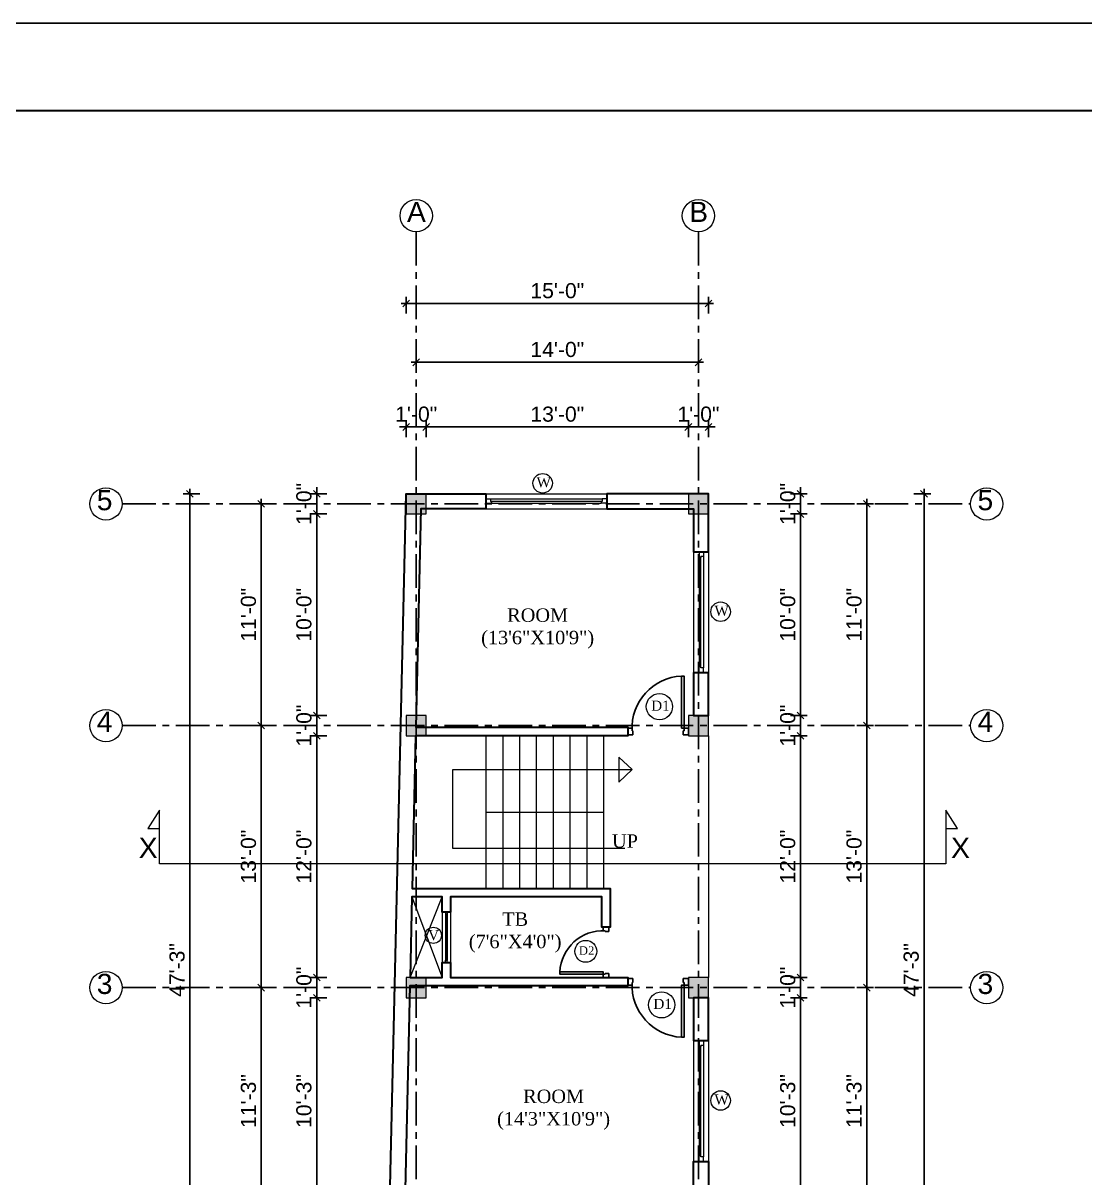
# Model space of a CAD drawing. Header units: inches. Extents: x 334224 to 340955, y 74691 to 79424.
# Drawn here: x 335032 to 335664, y 77304 to 77992 of the extents above; entities that cross this region are included whole.
import ezdxf

# ---------------------------------------------------------------- set-up
doc = ezdxf.new("R2010")
doc.units = ezdxf.units.IN
doc.header["$MEASUREMENT"] = 0
doc.linetypes.add('CENTERX2', pattern=[4, 2.5, -0.5, 0.5, -0.5])
doc.layers.get('Defpoints').update_dxf_attribs({"lineweight": 0})
for name, color, linetype in [('CENTERLINE', 252, 'CENTERX2'), ('dimension', 241, 'Continuous'), ('hatch', 45, 'Continuous'), ('SHEET B2', 7, 'Continuous'), ('text', 113, 'Continuous')]:
    doc.layers.add(name, color=color, linetype=linetype)
for name, color, linetype, lineweight in [('Column', 50, 'Continuous', 0), ('ELVTN 2', 171, 'Continuous', 20), ('hat', 8, 'Continuous', 0), ('hatch 1', 157, 'Continuous', 5), ('hatch color 2', 33, 'Continuous', 9), ('staircase', 244, 'Continuous', 18), ('Wall', 20, 'Continuous', 35)]:
    doc.layers.add(name, color=color, linetype=linetype, lineweight=lineweight)
doc.styles.get("Standard").update_dxf_attribs({"font": 'arial.ttf', "height": 9})
doc.dimstyles.new('NKs1-8', dxfattribs={"dimtxt": 6, "dimasz": 4, "dimexe": 4, "dimexo": 3, "dimgap": 3, "dimtad": 1, "dimdec": 0, "dimzin": 3, "dimlunit": 4, "dimtxsty": 'Standard', "dimblk": 'OBLIQUE', "dimcen": 0, "dimdle": 3, "dimclrd": 256, "dimclre": 256, "dimclrt": 256, "dimadec": 0, "dimazin": 0, "dimtfac": 1, "dimtdec": 0, "dimtix": 1, "dimtmove": 2, "dimatfit": 2, "dimfxl": 0, "dimlwd": -1, "dimlwe": -1, "dimarcsym": 0})

# ---------------------------------------------------------------- blocks, each defined once
blk = doc.blocks.new('1')
at = {"layer": 'hatch'}
h = blk.add_hatch(color=256, dxfattribs=at)
h.dxf.hatch_style = 1
h.paths.add_polyline_path([(333006.5, 59980), (332994.5, 59980), (332994.5, 59968), (333006.5, 59968)])
at = {"layer": 'Column'}
blk.add_lwpolyline([(332994.5, 59968), (333006.5, 59968), (333006.5, 59980), (332994.5, 59980), (332994.5, 59968)], dxfattribs=at)
blk = doc.blocks.new('D3RE')
at = {"color": 1}
for p, q in [((6.5, 36), (2.5, 36)), ((6.5, 0), (2.5, 0))]:
    blk.add_line(p, q, dxfattribs=at)
at = {"color": 3}
for p, q in [((2.5, 36), (2.5, 33)), ((6.5, 36), (6.5, 33.5)), ((5, 33), (2.5, 33)), ((5, 33.5), (5, 33)), ((6.5, 33.5), (5, 33.5)), ((5, 3), (2.5, 3)), ((2.5, 0), (2.5, 3)), ((5, 2.5), (5, 3)), ((6.5, 2.5), (5, 2.5)), ((6.5, 0), (6.5, 2.5))]:
    blk.add_line(p, q, dxfattribs=at)
blk.add_lwpolyline([(6.5, 2.5), (37.5, 2.5), (37.5, 4), (6.5, 4)], close=True, dxfattribs=at)
blk.add_arc((6.5, 2.5), 31.04, 2.77022, 92.77022, dxfattribs=at)
blk = doc.blocks.new('JJ')
at = {"color": 1}
for p, q in [((241019.97, 67521.37), (241021.25, 67521.37)), ((241019.97, 67485.37), (241021.25, 67485.37))]:
    blk.add_line(p, q, dxfattribs=at)
at = {"color": 3}
for p, q in [((241019.97, 67521.37), (241019.97, 67519.65)), ((241019.97, 67519.65), (241019.97, 67487.08)), ((241020.4, 67519.65), (241019.97, 67519.65)), ((241020.4, 67486.8), (241020.4, 67519.94)), ((241020.4, 67519.94), (241020.4, 67519.65)), ((241021.25, 67519.94), (241020.4, 67519.94)), ((241021.25, 67521.37), (241021.25, 67519.94)), ((241021.25, 67519.94), (241021.25, 67486.8)), ((241020.4, 67487.08), (241019.97, 67487.08)), ((241019.97, 67485.37), (241019.97, 67487.08)), ((241020.4, 67486.8), (241020.4, 67487.08)), ((241021.25, 67486.8), (241020.4, 67486.8)), ((241021.25, 67485.37), (241021.25, 67486.8))]:
    blk.add_line(p, q, dxfattribs=at)
blk = doc.blocks.new('_OBLIQUE')
at = {"color": 0, "linetype": 'ByBlock'}
blk.add_line((-0.5, -0.5), (0.5, 0.5), dxfattribs=at)
blk = doc.blocks.new('*D46')
at = {"layer": 'Defpoints', "color": 0, "transparency": 16777216}
for p in [(332693.06, 61197.32), (332758.28, 61197.32), (332758.28, 61074.32)]:
    blk.add_point(p, dxfattribs=at)
at = {"layer": 'dimension', "transparency": 16777216}
for p, q in [((332699.06, 61197.32), (332689.06, 61197.32)), ((332693.06, 61071.32), (332693.06, 61200.32)), ((332699.06, 61074.32), (332689.06, 61074.32))]:
    blk.add_line(p, q, dxfattribs=at)
at = {"layer": 'dimension', "transparency": 16777216, "xscale": 4, "yscale": 4, "zscale": 4}
for p, rotation in [((332693.06, 61197.32), 90), ((332693.06, 61074.32), 270)]:
    blk.add_blockref('_OBLIQUE', p, dxfattribs=dict(at, rotation=rotation))
at = {"layer": 'dimension', "transparency": 16777216, "insert": (332685.46, 61135.82), "char_height": 9, "attachment_point": 5, "rotation": 90}
blk.add_mtext('10\'-3"', dxfattribs=at)
blk = doc.blocks.new('*D47')
at = {"layer": 'Defpoints', "color": 0, "transparency": 16777216}
for p in [(332693.06, 61209.32), (332746.28, 61209.32), (332758.28, 61197.32)]:
    blk.add_point(p, dxfattribs=at)
at = {"layer": 'dimension', "transparency": 16777216}
for p, q in [((332693.06, 61209.32), (332693.06, 61213.32)), ((332699.06, 61209.32), (332689.06, 61209.32)), ((332693.06, 61197.32), (332693.06, 61209.32)), ((332699.06, 61197.32), (332689.06, 61197.32)), ((332693.06, 61197.32), (332693.06, 61193.32))]:
    blk.add_line(p, q, dxfattribs=at)
at = {"layer": 'dimension', "transparency": 16777216, "xscale": 4, "yscale": 4, "zscale": 4}
for p, rotation in [((332693.06, 61209.32), 270), ((332693.06, 61197.32), 90)]:
    blk.add_blockref('_OBLIQUE', p, dxfattribs=dict(at, rotation=rotation))
at = {"layer": 'dimension', "transparency": 16777216, "insert": (332685.46, 61203.32), "char_height": 9, "attachment_point": 5, "rotation": 90}
blk.add_mtext('1\'-0"', dxfattribs=at)
blk = doc.blocks.new('*D48')
at = {"layer": 'Defpoints', "color": 0, "transparency": 16777216}
for p in [(332693.06, 61353.32), (332758.28, 61353.32), (332746.28, 61209.32)]:
    blk.add_point(p, dxfattribs=at)
at = {"layer": 'dimension', "transparency": 16777216}
for p, q in [((332693.06, 61206.32), (332693.06, 61356.32)), ((332699.06, 61353.32), (332689.06, 61353.32)), ((332699.06, 61209.32), (332689.06, 61209.32))]:
    blk.add_line(p, q, dxfattribs=at)
at = {"layer": 'dimension', "transparency": 16777216, "xscale": 4, "yscale": 4, "zscale": 4}
for p, rotation in [((332693.06, 61353.32), 90), ((332693.06, 61209.32), 270)]:
    blk.add_blockref('_OBLIQUE', p, dxfattribs=dict(at, rotation=rotation))
at = {"layer": 'dimension', "transparency": 16777216, "insert": (332685.46, 61281.32), "char_height": 9, "attachment_point": 5, "rotation": 90}
blk.add_mtext('12\'-0"', dxfattribs=at)
blk = doc.blocks.new('*D49')
at = {"layer": 'Defpoints', "color": 0, "transparency": 16777216}
for p in [(332693.06, 61365.32), (332746.28, 61365.32), (332758.28, 61353.32)]:
    blk.add_point(p, dxfattribs=at)
at = {"layer": 'dimension', "transparency": 16777216}
for p, q in [((332693.06, 61365.32), (332693.06, 61369.32)), ((332699.06, 61365.32), (332689.06, 61365.32)), ((332693.06, 61353.32), (332693.06, 61365.32)), ((332699.06, 61353.32), (332689.06, 61353.32)), ((332693.06, 61353.32), (332693.06, 61349.32))]:
    blk.add_line(p, q, dxfattribs=at)
at = {"layer": 'dimension', "transparency": 16777216, "xscale": 4, "yscale": 4, "zscale": 4}
for p, rotation in [((332693.06, 61365.32), 270), ((332693.06, 61353.32), 90)]:
    blk.add_blockref('_OBLIQUE', p, dxfattribs=dict(at, rotation=rotation))
at = {"layer": 'dimension', "transparency": 16777216, "insert": (332685.46, 61359.32), "char_height": 9, "attachment_point": 5, "rotation": 90}
blk.add_mtext('1\'-0"', dxfattribs=at)
blk = doc.blocks.new('*D50')
at = {"layer": 'Defpoints', "color": 0, "transparency": 16777216}
for p in [(332693.06, 61485.32), (332758.28, 61485.32), (332746.28, 61365.32)]:
    blk.add_point(p, dxfattribs=at)
at = {"layer": 'dimension', "transparency": 16777216}
for p, q in [((332693.06, 61362.32), (332693.06, 61488.32)), ((332699.06, 61485.32), (332689.06, 61485.32)), ((332699.06, 61365.32), (332689.06, 61365.32))]:
    blk.add_line(p, q, dxfattribs=at)
at = {"layer": 'dimension', "transparency": 16777216, "xscale": 4, "yscale": 4, "zscale": 4}
for p, rotation in [((332693.06, 61485.32), 90), ((332693.06, 61365.32), 270)]:
    blk.add_blockref('_OBLIQUE', p, dxfattribs=dict(at, rotation=rotation))
at = {"layer": 'dimension', "transparency": 16777216, "insert": (332685.46, 61425.32), "char_height": 9, "attachment_point": 5, "rotation": 90}
blk.add_mtext('10\'-0"', dxfattribs=at)
blk = doc.blocks.new('*D51')
at = {"layer": 'Defpoints', "color": 0, "transparency": 16777216}
for p in [(332693.06, 61497.32), (332746.28, 61497.32), (332758.28, 61485.32)]:
    blk.add_point(p, dxfattribs=at)
at = {"layer": 'dimension', "transparency": 16777216}
for p, q in [((332693.06, 61497.32), (332693.06, 61501.32)), ((332699.06, 61497.32), (332689.06, 61497.32)), ((332693.06, 61485.32), (332693.06, 61497.32)), ((332699.06, 61485.32), (332689.06, 61485.32)), ((332693.06, 61485.32), (332693.06, 61481.32))]:
    blk.add_line(p, q, dxfattribs=at)
at = {"layer": 'dimension', "transparency": 16777216, "xscale": 4, "yscale": 4, "zscale": 4}
for p, rotation in [((332693.06, 61497.32), 270), ((332693.06, 61485.32), 90)]:
    blk.add_blockref('_OBLIQUE', p, dxfattribs=dict(at, rotation=rotation))
at = {"layer": 'dimension', "transparency": 16777216, "insert": (332685.46, 61491.32), "char_height": 9, "attachment_point": 5, "rotation": 90}
blk.add_mtext('1\'-0"', dxfattribs=at)
blk = doc.blocks.new('*D52')
at = {"layer": 'Defpoints', "color": 0, "transparency": 16777216}
for p in [(332758.28, 61491.32), (332660.06, 61359.32), (332758.28, 61359.32)]:
    blk.add_point(p, dxfattribs=at)
at = {"layer": 'dimension', "transparency": 16777216}
for p, q in [((332660.06, 61494.32), (332660.06, 61356.32)), ((332666.06, 61491.32), (332656.06, 61491.32)), ((332666.06, 61359.32), (332656.06, 61359.32))]:
    blk.add_line(p, q, dxfattribs=at)
at = {"layer": 'dimension', "transparency": 16777216, "xscale": 4, "yscale": 4, "zscale": 4}
for p, rotation in [((332660.06, 61491.32), 90), ((332660.06, 61359.32), 270)]:
    blk.add_blockref('_OBLIQUE', p, dxfattribs=dict(at, rotation=rotation))
at = {"layer": 'dimension', "transparency": 16777216, "insert": (332652.46, 61425.32), "char_height": 9, "attachment_point": 5, "rotation": 90}
blk.add_mtext('11\'-0"', dxfattribs=at)
blk = doc.blocks.new('*D53')
at = {"layer": 'Defpoints', "color": 0, "transparency": 16777216}
for p in [(332758.28, 61359.32), (332660.06, 61203.32), (332758.28, 61203.32)]:
    blk.add_point(p, dxfattribs=at)
at = {"layer": 'dimension', "transparency": 16777216}
for p, q in [((332660.06, 61362.32), (332660.06, 61200.32)), ((332666.06, 61359.32), (332656.06, 61359.32)), ((332666.06, 61203.32), (332656.06, 61203.32))]:
    blk.add_line(p, q, dxfattribs=at)
at = {"layer": 'dimension', "transparency": 16777216, "xscale": 4, "yscale": 4, "zscale": 4}
for p, rotation in [((332660.06, 61359.32), 90), ((332660.06, 61203.32), 270)]:
    blk.add_blockref('_OBLIQUE', p, dxfattribs=dict(at, rotation=rotation))
at = {"layer": 'dimension', "transparency": 16777216, "insert": (332652.46, 61281.32), "char_height": 9, "attachment_point": 5, "rotation": 90}
blk.add_mtext('13\'-0"', dxfattribs=at)
blk = doc.blocks.new('*D54')
at = {"layer": 'Defpoints', "color": 0, "transparency": 16777216}
for p in [(332758.28, 61203.32), (332660.06, 61068.32), (332758.28, 61068.32)]:
    blk.add_point(p, dxfattribs=at)
at = {"layer": 'dimension', "transparency": 16777216}
for p, q in [((332660.06, 61206.32), (332660.06, 61065.32)), ((332666.06, 61203.32), (332656.06, 61203.32)), ((332666.06, 61068.32), (332656.06, 61068.32))]:
    blk.add_line(p, q, dxfattribs=at)
at = {"layer": 'dimension', "transparency": 16777216, "xscale": 4, "yscale": 4, "zscale": 4}
for p, rotation in [((332660.06, 61203.32), 90), ((332660.06, 61068.32), 270)]:
    blk.add_blockref('_OBLIQUE', p, dxfattribs=dict(at, rotation=rotation))
at = {"layer": 'dimension', "transparency": 16777216, "insert": (332652.46, 61135.82), "char_height": 9, "attachment_point": 5, "rotation": 90}
blk.add_mtext('11\'-3"', dxfattribs=at)
blk = doc.blocks.new('*D56')
at = {"layer": 'Defpoints', "color": 0, "transparency": 16777216}
for p in [(332617.56, 61497.32), (332746.28, 61497.32), (332733.22, 60930.32)]:
    blk.add_point(p, dxfattribs=at)
at = {"layer": 'dimension', "transparency": 16777216}
for p, q in [((332617.56, 60927.32), (332617.56, 61500.32)), ((332623.56, 61497.32), (332613.56, 61497.32)), ((332623.56, 60930.32), (332613.56, 60930.32))]:
    blk.add_line(p, q, dxfattribs=at)
at = {"layer": 'dimension', "transparency": 16777216, "xscale": 4, "yscale": 4, "zscale": 4}
for p, rotation in [((332617.56, 61497.32), 90), ((332617.56, 60930.32), 270)]:
    blk.add_blockref('_OBLIQUE', p, dxfattribs=dict(at, rotation=rotation))
at = {"layer": 'dimension', "transparency": 16777216, "insert": (332609.96, 61213.82), "char_height": 9, "attachment_point": 5, "rotation": 90}
blk.add_mtext('47\'-3"', dxfattribs=at)
blk = doc.blocks.new('*D57')
at = {"layer": 'Defpoints', "color": 0, "transparency": 16777216}
for p in [(332758.28, 61537.12), (332746.28, 61497.32), (332758.28, 61497.32)]:
    blk.add_point(p, dxfattribs=at)
at = {"layer": 'dimension', "transparency": 16777216}
for p, q in [((332746.28, 61531.12), (332746.28, 61541.12)), ((332758.28, 61531.12), (332758.28, 61541.12)), ((332746.28, 61537.12), (332742.28, 61537.12)), ((332746.28, 61537.12), (332758.28, 61537.12)), ((332758.28, 61537.12), (332762.28, 61537.12))]:
    blk.add_line(p, q, dxfattribs=at)
at = {"layer": 'dimension', "transparency": 16777216, "xscale": 4, "yscale": 4, "zscale": 4}
blk.add_blockref('_OBLIQUE', (332746.28, 61537.12), dxfattribs=at)
at = {"layer": 'dimension', "transparency": 16777216, "xscale": 4, "yscale": 4, "zscale": 4, "rotation": 180}
blk.add_blockref('_OBLIQUE', (332758.28, 61537.12), dxfattribs=at)
at = {"layer": 'dimension', "transparency": 16777216, "insert": (332752.28, 61544.72), "char_height": 9, "attachment_point": 5}
blk.add_mtext('1\'-0"', dxfattribs=at)
blk = doc.blocks.new('*D58')
at = {"layer": 'Defpoints', "color": 0, "transparency": 16777216}
for p in [(332914.28, 61537.12), (332758.28, 61497.32), (332914.28, 61485.32)]:
    blk.add_point(p, dxfattribs=at)
at = {"layer": 'dimension', "transparency": 16777216}
for p, q in [((332758.28, 61531.12), (332758.28, 61541.12)), ((332914.28, 61531.12), (332914.28, 61541.12)), ((332755.28, 61537.12), (332917.28, 61537.12))]:
    blk.add_line(p, q, dxfattribs=at)
at = {"layer": 'dimension', "transparency": 16777216, "xscale": 4, "yscale": 4, "zscale": 4, "rotation": 180}
blk.add_blockref('_OBLIQUE', (332758.28, 61537.12), dxfattribs=at)
at = {"layer": 'dimension', "transparency": 16777216, "xscale": 4, "yscale": 4, "zscale": 4}
blk.add_blockref('_OBLIQUE', (332914.28, 61537.12), dxfattribs=at)
at = {"layer": 'dimension', "transparency": 16777216, "insert": (332836.28, 61544.72), "char_height": 9, "attachment_point": 5}
blk.add_mtext('13\'-0"', dxfattribs=at)
blk = doc.blocks.new('*D59')
at = {"layer": 'Defpoints', "color": 0, "transparency": 16777216}
for p in [(332926.28, 61537.12), (332926.28, 61497.32), (332914.28, 61485.32)]:
    blk.add_point(p, dxfattribs=at)
at = {"layer": 'dimension', "transparency": 16777216}
for p, q in [((332914.28, 61531.12), (332914.28, 61541.12)), ((332926.28, 61531.12), (332926.28, 61541.12)), ((332914.28, 61537.12), (332910.28, 61537.12)), ((332914.28, 61537.12), (332926.28, 61537.12)), ((332926.28, 61537.12), (332930.28, 61537.12))]:
    blk.add_line(p, q, dxfattribs=at)
at = {"layer": 'dimension', "transparency": 16777216, "xscale": 4, "yscale": 4, "zscale": 4}
blk.add_blockref('_OBLIQUE', (332914.28, 61537.12), dxfattribs=at)
at = {"layer": 'dimension', "transparency": 16777216, "xscale": 4, "yscale": 4, "zscale": 4, "rotation": 180}
blk.add_blockref('_OBLIQUE', (332926.28, 61537.12), dxfattribs=at)
at = {"layer": 'dimension', "transparency": 16777216, "insert": (332920.28, 61544.72), "char_height": 9, "attachment_point": 5}
blk.add_mtext('1\'-0"', dxfattribs=at)
blk = doc.blocks.new('*D60')
at = {"layer": 'Defpoints', "color": 0, "transparency": 16777216}
for p in [(332752.28, 61575.62), (332752.28, 61497.32), (332920.28, 61485.32)]:
    blk.add_point(p, dxfattribs=at)
at = {"layer": 'dimension', "transparency": 16777216}
for p, q in [((332923.28, 61575.62), (332749.28, 61575.62)), ((332752.28, 61569.62), (332752.28, 61579.62)), ((332920.28, 61569.62), (332920.28, 61579.62))]:
    blk.add_line(p, q, dxfattribs=at)
at = {"layer": 'dimension', "transparency": 16777216, "xscale": 4, "yscale": 4, "zscale": 4, "rotation": 180}
blk.add_blockref('_OBLIQUE', (332752.28, 61575.62), dxfattribs=at)
at = {"layer": 'dimension', "transparency": 16777216, "xscale": 4, "yscale": 4, "zscale": 4}
blk.add_blockref('_OBLIQUE', (332920.28, 61575.62), dxfattribs=at)
at = {"layer": 'dimension', "transparency": 16777216, "insert": (332836.28, 61583.22), "char_height": 9, "attachment_point": 5}
blk.add_mtext('14\'-0"', dxfattribs=at)
blk = doc.blocks.new('*D61')
at = {"layer": 'Defpoints', "color": 0, "transparency": 16777216}
for p in [(332926.28, 61610.62), (332746.28, 61497.32), (332926.28, 61497.32)]:
    blk.add_point(p, dxfattribs=at)
at = {"layer": 'dimension', "transparency": 16777216}
for p, q in [((332743.28, 61610.62), (332929.28, 61610.62)), ((332746.28, 61604.62), (332746.28, 61614.62)), ((332926.28, 61604.62), (332926.28, 61614.62))]:
    blk.add_line(p, q, dxfattribs=at)
at = {"layer": 'dimension', "transparency": 16777216, "xscale": 4, "yscale": 4, "zscale": 4, "rotation": 180}
blk.add_blockref('_OBLIQUE', (332746.28, 61610.62), dxfattribs=at)
at = {"layer": 'dimension', "transparency": 16777216, "xscale": 4, "yscale": 4, "zscale": 4}
blk.add_blockref('_OBLIQUE', (332926.28, 61610.62), dxfattribs=at)
at = {"layer": 'dimension', "transparency": 16777216, "insert": (332836.28, 61618.22), "char_height": 9, "attachment_point": 5}
blk.add_mtext('15\'-0"', dxfattribs=at)
blk = doc.blocks.new('*D62')
at = {"layer": 'Defpoints', "color": 0, "transparency": 16777216}
for p in [(332926.28, 61497.32), (332914.28, 61485.32), (332981.06, 61485.32)]:
    blk.add_point(p, dxfattribs=at)
at = {"layer": 'dimension', "transparency": 16777216}
for p, q in [((332981.06, 61497.32), (332981.06, 61501.32)), ((332975.06, 61497.32), (332985.06, 61497.32)), ((332981.06, 61497.32), (332981.06, 61485.32)), ((332975.06, 61485.32), (332985.06, 61485.32)), ((332981.06, 61485.32), (332981.06, 61481.32))]:
    blk.add_line(p, q, dxfattribs=at)
at = {"layer": 'dimension', "transparency": 16777216, "xscale": 4, "yscale": 4, "zscale": 4}
for p, rotation in [((332981.06, 61497.32), 270), ((332981.06, 61485.32), 90)]:
    blk.add_blockref('_OBLIQUE', p, dxfattribs=dict(at, rotation=rotation))
at = {"layer": 'dimension', "transparency": 16777216, "insert": (332973.46, 61491.32), "char_height": 9, "attachment_point": 5, "rotation": 90}
blk.add_mtext('1\'-0"', dxfattribs=at)
blk = doc.blocks.new('*D63')
at = {"layer": 'Defpoints', "color": 0, "transparency": 16777216}
for p in [(332914.28, 61485.32), (332914.28, 61365.32), (332981.06, 61365.32)]:
    blk.add_point(p, dxfattribs=at)
at = {"layer": 'dimension', "transparency": 16777216}
for p, q in [((332981.06, 61488.32), (332981.06, 61362.32)), ((332975.06, 61485.32), (332985.06, 61485.32)), ((332975.06, 61365.32), (332985.06, 61365.32))]:
    blk.add_line(p, q, dxfattribs=at)
at = {"layer": 'dimension', "transparency": 16777216, "xscale": 4, "yscale": 4, "zscale": 4}
for p, rotation in [((332981.06, 61485.32), 90), ((332981.06, 61365.32), 270)]:
    blk.add_blockref('_OBLIQUE', p, dxfattribs=dict(at, rotation=rotation))
at = {"layer": 'dimension', "transparency": 16777216, "insert": (332973.46, 61425.32), "char_height": 9, "attachment_point": 5, "rotation": 90}
blk.add_mtext('10\'-0"', dxfattribs=at)
blk = doc.blocks.new('*D64')
at = {"layer": 'Defpoints', "color": 0, "transparency": 16777216}
for p in [(332914.28, 61365.32), (332926.28, 61353.32), (332981.06, 61353.32)]:
    blk.add_point(p, dxfattribs=at)
at = {"layer": 'dimension', "transparency": 16777216}
for p, q in [((332981.06, 61365.32), (332981.06, 61369.32)), ((332975.06, 61365.32), (332985.06, 61365.32)), ((332981.06, 61365.32), (332981.06, 61353.32)), ((332975.06, 61353.32), (332985.06, 61353.32)), ((332981.06, 61353.32), (332981.06, 61349.32))]:
    blk.add_line(p, q, dxfattribs=at)
at = {"layer": 'dimension', "transparency": 16777216, "xscale": 4, "yscale": 4, "zscale": 4}
for p, rotation in [((332981.06, 61365.32), 270), ((332981.06, 61353.32), 90)]:
    blk.add_blockref('_OBLIQUE', p, dxfattribs=dict(at, rotation=rotation))
at = {"layer": 'dimension', "transparency": 16777216, "insert": (332973.46, 61359.32), "char_height": 9, "attachment_point": 5, "rotation": 90}
blk.add_mtext('1\'-0"', dxfattribs=at)
blk = doc.blocks.new('*D65')
at = {"layer": 'Defpoints', "color": 0, "transparency": 16777216}
for p in [(332926.28, 61353.32), (332926.28, 61209.32), (332981.06, 61209.32)]:
    blk.add_point(p, dxfattribs=at)
at = {"layer": 'dimension', "transparency": 16777216}
for p, q in [((332981.06, 61356.32), (332981.06, 61206.32)), ((332975.06, 61353.32), (332985.06, 61353.32)), ((332975.06, 61209.32), (332985.06, 61209.32))]:
    blk.add_line(p, q, dxfattribs=at)
at = {"layer": 'dimension', "transparency": 16777216, "xscale": 4, "yscale": 4, "zscale": 4}
for p, rotation in [((332981.06, 61353.32), 90), ((332981.06, 61209.32), 270)]:
    blk.add_blockref('_OBLIQUE', p, dxfattribs=dict(at, rotation=rotation))
at = {"layer": 'dimension', "transparency": 16777216, "insert": (332973.46, 61281.32), "char_height": 9, "attachment_point": 5, "rotation": 90}
blk.add_mtext('12\'-0"', dxfattribs=at)
blk = doc.blocks.new('*D66')
at = {"layer": 'Defpoints', "color": 0, "transparency": 16777216}
for p in [(332926.28, 61209.32), (332926.28, 61197.32), (332981.06, 61197.32)]:
    blk.add_point(p, dxfattribs=at)
at = {"layer": 'dimension', "transparency": 16777216}
for p, q in [((332981.06, 61209.32), (332981.06, 61213.32)), ((332975.06, 61209.32), (332985.06, 61209.32)), ((332981.06, 61209.32), (332981.06, 61197.32)), ((332975.06, 61197.32), (332985.06, 61197.32)), ((332981.06, 61197.32), (332981.06, 61193.32))]:
    blk.add_line(p, q, dxfattribs=at)
at = {"layer": 'dimension', "transparency": 16777216, "xscale": 4, "yscale": 4, "zscale": 4}
for p, rotation in [((332981.06, 61209.32), 270), ((332981.06, 61197.32), 90)]:
    blk.add_blockref('_OBLIQUE', p, dxfattribs=dict(at, rotation=rotation))
at = {"layer": 'dimension', "transparency": 16777216, "insert": (332973.46, 61203.32), "char_height": 9, "attachment_point": 5, "rotation": 90}
blk.add_mtext('1\'-0"', dxfattribs=at)
blk = doc.blocks.new('*D67')
at = {"layer": 'Defpoints', "color": 0, "transparency": 16777216}
for p in [(332926.28, 61197.32), (332914.28, 61074.32), (332981.06, 61074.32)]:
    blk.add_point(p, dxfattribs=at)
at = {"layer": 'dimension', "transparency": 16777216}
for p, q in [((332975.06, 61197.32), (332985.06, 61197.32)), ((332981.06, 61200.32), (332981.06, 61071.32)), ((332975.06, 61074.32), (332985.06, 61074.32))]:
    blk.add_line(p, q, dxfattribs=at)
at = {"layer": 'dimension', "transparency": 16777216, "xscale": 4, "yscale": 4, "zscale": 4}
for p, rotation in [((332981.06, 61197.32), 90), ((332981.06, 61074.32), 270)]:
    blk.add_blockref('_OBLIQUE', p, dxfattribs=dict(at, rotation=rotation))
at = {"layer": 'dimension', "transparency": 16777216, "insert": (332973.46, 61135.82), "char_height": 9, "attachment_point": 5, "rotation": 90}
blk.add_mtext('10\'-3"', dxfattribs=at)
blk = doc.blocks.new('*D72')
at = {"layer": 'Defpoints', "color": 0, "transparency": 16777216}
for p in [(332926.28, 61203.32), (333020.56, 61203.32), (332914.28, 61068.32)]:
    blk.add_point(p, dxfattribs=at)
at = {"layer": 'dimension', "transparency": 16777216}
for p, q in [((333020.56, 61065.32), (333020.56, 61206.32)), ((333014.56, 61203.32), (333024.56, 61203.32)), ((333014.56, 61068.32), (333024.56, 61068.32))]:
    blk.add_line(p, q, dxfattribs=at)
at = {"layer": 'dimension', "transparency": 16777216, "xscale": 4, "yscale": 4, "zscale": 4}
for p, rotation in [((333020.56, 61203.32), 90), ((333020.56, 61068.32), 270)]:
    blk.add_blockref('_OBLIQUE', p, dxfattribs=dict(at, rotation=rotation))
at = {"layer": 'dimension', "transparency": 16777216, "insert": (333012.96, 61135.82), "char_height": 9, "attachment_point": 5, "rotation": 90}
blk.add_mtext('11\'-3"', dxfattribs=at)
blk = doc.blocks.new('*D73')
at = {"layer": 'Defpoints', "color": 0, "transparency": 16777216}
for p in [(332926.28, 61359.32), (333020.56, 61359.32), (332926.28, 61203.32)]:
    blk.add_point(p, dxfattribs=at)
at = {"layer": 'dimension', "transparency": 16777216}
for p, q in [((333020.56, 61200.32), (333020.56, 61362.32)), ((333014.56, 61359.32), (333024.56, 61359.32)), ((333014.56, 61203.32), (333024.56, 61203.32))]:
    blk.add_line(p, q, dxfattribs=at)
at = {"layer": 'dimension', "transparency": 16777216, "xscale": 4, "yscale": 4, "zscale": 4}
for p, rotation in [((333020.56, 61359.32), 90), ((333020.56, 61203.32), 270)]:
    blk.add_blockref('_OBLIQUE', p, dxfattribs=dict(at, rotation=rotation))
at = {"layer": 'dimension', "transparency": 16777216, "insert": (333012.96, 61281.32), "char_height": 9, "attachment_point": 5, "rotation": 90}
blk.add_mtext('13\'-0"', dxfattribs=at)
blk = doc.blocks.new('*D74')
at = {"layer": 'Defpoints', "color": 0, "transparency": 16777216}
for p in [(332914.28, 61491.32), (333020.56, 61491.32), (332926.28, 61359.32)]:
    blk.add_point(p, dxfattribs=at)
at = {"layer": 'dimension', "transparency": 16777216}
for p, q in [((333020.56, 61356.32), (333020.56, 61494.32)), ((333014.56, 61491.32), (333024.56, 61491.32)), ((333014.56, 61359.32), (333024.56, 61359.32))]:
    blk.add_line(p, q, dxfattribs=at)
at = {"layer": 'dimension', "transparency": 16777216, "xscale": 4, "yscale": 4, "zscale": 4}
for p, rotation in [((333020.56, 61491.32), 90), ((333020.56, 61359.32), 270)]:
    blk.add_blockref('_OBLIQUE', p, dxfattribs=dict(at, rotation=rotation))
at = {"layer": 'dimension', "transparency": 16777216, "insert": (333012.96, 61425.32), "char_height": 9, "attachment_point": 5, "rotation": 90}
blk.add_mtext('11\'-0"', dxfattribs=at)
blk = doc.blocks.new('*D75')
at = {"layer": 'Defpoints', "color": 0, "transparency": 16777216}
for p in [(332926.28, 61497.32), (332926.28, 60930.32), (333054.56, 60930.32)]:
    blk.add_point(p, dxfattribs=at)
at = {"layer": 'dimension', "transparency": 16777216}
for p, q in [((333054.56, 61500.32), (333054.56, 60927.32)), ((333048.56, 61497.32), (333058.56, 61497.32)), ((333048.56, 60930.32), (333058.56, 60930.32))]:
    blk.add_line(p, q, dxfattribs=at)
at = {"layer": 'dimension', "transparency": 16777216, "xscale": 4, "yscale": 4, "zscale": 4}
for p, rotation in [((333054.56, 61497.32), 90), ((333054.56, 60930.32), 270)]:
    blk.add_blockref('_OBLIQUE', p, dxfattribs=dict(at, rotation=rotation))
at = {"layer": 'dimension', "transparency": 16777216, "insert": (333046.96, 61213.82), "char_height": 9, "attachment_point": 5, "rotation": 90}
blk.add_mtext('47\'-3"', dxfattribs=at)
blk = doc.blocks.new('grth')
at = {"layer": 'CENTERLINE', "ltscale": 8}
for p, q in [((332752.28, 61653.32), (332752.28, 60774.32)), ((332920.28, 61653.32), (332920.28, 60774.32)), ((332577.22, 61491.32), (333082.28, 61491.32)), ((332577.22, 61359.32), (333082.28, 61359.32)), ((332577.22, 61203.32), (333082.28, 61203.32))]:
    blk.add_line(p, q, dxfattribs=at)
at = {"layer": 'ELVTN 2'}
for p, q in [((332926.28, 61353.32), (332926.28, 61209.32)), ((332748.65, 61209.32), (332767.76, 61257.32)), ((332749.75, 61257.32), (332767.76, 61209.32)), ((332767.76, 61248.32), (332767.76, 61218.32)), ((332772.76, 61248.32), (332772.76, 61218.32))]:
    blk.add_line(p, q, dxfattribs=at)
for points in [[(332793.75, 61497.32), (332865.75, 61497.32)], [(332793.75, 61488.32), (332865.75, 61488.32)], [(332917.28, 61462.82), (332917.28, 61390.82)], [(332926.28, 61462.82), (332926.28, 61390.82)], [(332917.28, 61171.82), (332917.28, 61099.82)], [(332926.28, 61171.82), (332926.28, 61099.82)]]:
    blk.add_lwpolyline(points, dxfattribs=at)
at = {"layer": 'hatch 1'}
for centre, radius in [((332827.56, 61503.62), 5.8), ((332933.48, 61427.13), 5.8), ((332897.06, 61370.62), 7.8), ((332762.49, 61234.47), 4.8), ((332853.21, 61224.93), 6.5), ((332898.38, 61193.06), 7.8), ((332933.48, 61136.13), 5.8)]:
    blk.add_circle(centre, radius, dxfattribs=at)
at = {"layer": 'hatch color 2'}
blk.add_lwpolyline([(333067.5, 61298), (333074.5, 61298), (333067.5, 61309), (333067.5, 61277), (332599.5, 61277), (332599.5, 61309), (332592.5, 61298), (332599.5, 61298)], dxfattribs=at)
for centre in [(332752.28, 61662.92), (332920.28, 61662.92), (332567.61, 61491.32), (333091.89, 61491.32), (332567.61, 61359.32), (333091.89, 61359.32), (332567.61, 61203.32), (333091.89, 61203.32)]:
    blk.add_circle(centre, 9.61, dxfattribs=at)
at = {"layer": 'staircase', "linetype": 'ByBlock'}
for p, q in [((332793.96, 61262.32), (332793.96, 61353.32)), ((332803.96, 61262.32), (332803.96, 61353.32)), ((332813.96, 61262.32), (332813.96, 61353.32)), ((332823.96, 61262.32), (332823.96, 61353.32)), ((332833.96, 61262.32), (332833.96, 61353.32)), ((332843.96, 61262.32), (332843.96, 61353.32)), ((332853.96, 61262.32), (332853.96, 61353.32)), ((332863.96, 61262.32), (332863.96, 61353.32)), ((332793.96, 61307.82), (332863.96, 61307.82))]:
    blk.add_line(p, q, dxfattribs=at)
blk.add_lwpolyline([(332876.52, 61286.12), (332774.06, 61286.12), (332774.06, 61333.26), (332880.83, 61333.26), (332872.99, 61340.64), (332872.99, 61325.71), (332880.83, 61333.26)], dxfattribs=at)
at = {"layer": 'Wall', "linetype": 'ByBlock'}
for points in [[(332772.76, 61248.32), (332767.76, 61248.32), (332767.76, 61257.32), (332749.75, 61257.32), (332748.65, 61209.32), (332767.76, 61209.32), (332767.76, 61218.32), (332772.76, 61218.32), (332772.76, 61209.32), (332878.28, 61209.32), (332878.28, 61204.32), (332748.53, 61204.32), (332745.54, 61074.32)], [(332917.28, 61074.32), (332917.28, 61099.82), (332926.28, 61099.82), (332926.28, 61069.32)], [(332733.22, 60930.32), (332746.28, 61497.32), (332793.75, 61497.32), (332793.75, 61488.32), (332755.07, 61488.32), (332752.08, 61358.32), (332878.28, 61358.32), (332878.28, 61353.32), (332751.96, 61353.32), (332749.87, 61262.32), (332867.76, 61262.32), (332867.76, 61239.32), (332862.76, 61239.32), (332862.76, 61257.32), (332772.76, 61257.32), (332772.76, 61248.32)], [(332865.75, 61488.32), (332917.28, 61488.32), (332917.28, 61462.82), (332926.28, 61462.82), (332926.28, 61497.32), (332865.75, 61497.32), (332865.75, 61488.32)]]:
    blk.add_lwpolyline(points, dxfattribs=at)
for points in [[(332926.28, 61390.82), (332917.28, 61390.82), (332917.28, 61365.32), (332926.28, 61365.32)], [(332926.28, 61171.82), (332926.28, 61197.32), (332917.28, 61197.32), (332917.28, 61171.82)]]:
    blk.add_lwpolyline(points, close=True, dxfattribs=at)
at = {"layer": 'hat', "xscale": 2.000000000000725, "yscale": 2.000000000000725, "zscale": 2.000000000000725, "rotation": 90}
blk.add_blockref('JJ', (467836.48, -420548.09), dxfattribs=at)
at = {"layer": 'hat'}
for p, xscale, yscale, zscale in [((-149119.13, -73579.92), 2.000000000000725, 2.000000000000725, 2.000000000000725), ((131919.75, 4980.51), 0.8333333333332985, 0.8333333333332985, 0.8333333333332985), ((-149119.13, -73870.92), 2.000000000000725, 2.000000000000725, 2.000000000000725)]:
    blk.add_blockref('JJ', p, dxfattribs=dict(at, xscale=xscale, yscale=yscale, zscale=zscale))
at = {"layer": 'hatch', "rotation": 90.00000000036094}
blk.add_blockref('D3RE', (332914.28, 61351.32), dxfattribs=at)
at = {"layer": 'hatch', "xscale": -0.8333333333333334, "yscale": 0.8333333333333334, "zscale": 0.8333333333333334}
blk.add_blockref('D3RE', (332869.01, 61209.32), dxfattribs=at)
at = {"layer": 'hatch', "xscale": -1, "rotation": 89.99999999963909}
blk.add_blockref('D3RE', (332914.28, 61211.32), dxfattribs=at)
at = {"layer": 'Wall', "linetype": 'ByBlock', "rotation": 90}
for p in [(392726.28, -271509.18), (392894.28, -271509.18), (392726.28, -271641.18), (392894.28, -271641.18), (392726.28, -271797.18), (392894.28, -271797.18)]:
    blk.add_blockref('1', p, dxfattribs=at)
at = {"layer": 'text'}
for s, insert, char_height, width, attachment_point in [('A', (332746.82, 61671.16), 12, 9.8989, 1), ('B', (332914.82, 61671.16), 12, 9.8989, 1), ('{\\fTimes New Roman|b0|i0|c0|p18;W}', (332828.16, 61507.22), 6, 268.4836, 2), ('5', (332562.15, 61499.56), 12, 9.8989, 1), ('5', (333086.42, 61499.56), 12, 9.8989, 1), ('{\\fTimes New Roman|b0|i0|c0|p18;ROOM\\P(13\'6"X10\'9")}', (332824.56, 61429.12), 8, 223.7364, 2), ('{\\fTimes New Roman|b0|i0|c0|p18;W}', (332934.08, 61430.73), 6, 268.4836, 2), ('{\\fTimes New Roman|b0|i0|c0|p18;D1}', (332897.66, 61374.22), 6, 268.4836, 2), ('4', (332562.15, 61367.56), 12, 9.8989, 1), ('4', (333086.42, 61367.56), 12, 9.8989, 1), ('{\\fTimes New Roman|b0|i0|c0|p18;UP}', (332876.56, 61294.62), 8, 223.7364, 2), ('X', (332587.15, 61292.56), 12, 9.8989, 1), ('X', (333070.65, 61292.56), 12, 9.8989, 1), ('{\\fTimes New Roman|b0|i0|c0|p18;TB\\P(7\'6"X4\'0")}', (332811.19, 61248.14), 8, 223.7364, 2), ('{\\fTimes New Roman|b0|i0|c0|p18;V}', (332762.59, 61237.57), 6, 268.4836, 2), ('{\\fTimes New Roman|b0|i0|c0|p18;D2}', (332853.71, 61227.93), 5, 223.7364, 2), ('3', (332562.15, 61211.56), 12, 9.8989, 1), ('3', (333086.42, 61211.56), 12, 9.8989, 1), ('{\\fTimes New Roman|b0|i0|c0|p18;D1}', (332898.98, 61196.66), 6, 268.4836, 2), ('{\\fTimes New Roman|b0|i0|c0|p18;ROOM\\P(14\'3"X10\'9")}', (332834.06, 61142.62), 8, 223.7364, 2), ('{\\fTimes New Roman|b0|i0|c0|p18;W}', (332934.08, 61139.73), 6, 268.4836, 2)]:
    blk.add_mtext(s, dxfattribs=dict(at, insert=insert, char_height=char_height, width=width, attachment_point=attachment_point))
at = {"layer": 'dimension'}
for base, p1, p2, picture, middle in [((332926.28, 61610.62), (332746.28, 61497.32), (332926.28, 61497.32), '*D61', (332836.28, 61618.22)), ((332752.28, 61575.62), (332920.28, 61485.32), (332752.28, 61497.32), '*D60', (332836.28, 61583.22)), ((332758.28, 61537.12), (332746.28, 61497.32), (332758.28, 61497.32), '*D57', (332752.28, 61544.72)), ((332914.28, 61537.12), (332758.28, 61497.32), (332914.28, 61485.32), '*D58', (332836.28, 61544.72)), ((332926.28, 61537.12), (332914.28, 61485.32), (332926.28, 61497.32), '*D59', (332920.28, 61544.72))]:
    dim = blk.add_linear_dim(base=base, p1=p1, p2=p2, dimstyle='NKs1-8', dxfattribs=at)
    dim.commit()
    dim.dimension.update_dxf_attribs({"geometry": picture, "text_midpoint": middle})
for base, p1, p2, picture, middle in [((332617.56, 61497.32), (332733.22, 60930.32), (332746.28, 61497.32), '*D56', (332609.96, 61213.82)), ((332693.06, 61497.32), (332758.28, 61485.32), (332746.28, 61497.32), '*D51', (332685.46, 61491.32)), ((332981.06, 61485.32), (332926.28, 61497.32), (332914.28, 61485.32), '*D62', (332973.46, 61491.32)), ((333054.56, 60930.32), (332926.28, 61497.32), (332926.28, 60930.32), '*D75', (333046.96, 61213.82)), ((332660.06, 61359.32), (332758.28, 61491.32), (332758.28, 61359.32), '*D52', (332652.46, 61425.32)), ((333020.56, 61491.32), (332926.28, 61359.32), (332914.28, 61491.32), '*D74', (333012.96, 61425.32)), ((332693.06, 61485.32), (332746.28, 61365.32), (332758.28, 61485.32), '*D50', (332685.46, 61425.32)), ((332981.06, 61365.32), (332914.28, 61485.32), (332914.28, 61365.32), '*D63', (332973.46, 61425.32)), ((332693.06, 61365.32), (332758.28, 61353.32), (332746.28, 61365.32), '*D49', (332685.46, 61359.32)), ((332981.06, 61353.32), (332914.28, 61365.32), (332926.28, 61353.32), '*D64', (332973.46, 61359.32)), ((332660.06, 61203.32), (332758.28, 61359.32), (332758.28, 61203.32), '*D53', (332652.46, 61281.32)), ((333020.56, 61359.32), (332926.28, 61203.32), (332926.28, 61359.32), '*D73', (333012.96, 61281.32)), ((332693.06, 61353.32), (332746.28, 61209.32), (332758.28, 61353.32), '*D48', (332685.46, 61281.32)), ((332981.06, 61209.32), (332926.28, 61353.32), (332926.28, 61209.32), '*D65', (332973.46, 61281.32)), ((332693.06, 61209.32), (332758.28, 61197.32), (332746.28, 61209.32), '*D47', (332685.46, 61203.32)), ((332981.06, 61197.32), (332926.28, 61209.32), (332926.28, 61197.32), '*D66', (332973.46, 61203.32)), ((332660.06, 61068.32), (332758.28, 61203.32), (332758.28, 61068.32), '*D54', (332652.46, 61135.82)), ((333020.56, 61203.32), (332914.28, 61068.32), (332926.28, 61203.32), '*D72', (333012.96, 61135.82)), ((332693.06, 61197.32), (332758.28, 61074.32), (332758.28, 61197.32), '*D46', (332685.46, 61135.82)), ((332981.06, 61074.32), (332926.28, 61197.32), (332914.28, 61074.32), '*D67', (332973.46, 61135.82))]:
    dim = blk.add_linear_dim(base=base, p1=p1, p2=p2, angle=90, dimstyle='NKs1-8', dxfattribs=at)
    dim.commit()
    dim.dimension.update_dxf_attribs({"geometry": picture, "text_midpoint": middle})
blk = doc.blocks.new('project')
at = {"layer": 'SHEET B2', "color": 4}
blk.add_lwpolyline([(334223.5, 75738.5), (337363.21, 75738.5), (337363.21, 77991.64), (334223.5, 77991.64)], close=True, dxfattribs=at)
at = {"layer": 'Wall', "ltscale": 0.5}
blk.add_lwpolyline([(334328.16, 75790.83), (337310.88, 75790.83), (337310.88, 77939.31), (334328.16, 77939.31), (334328.16, 75790.83)], dxfattribs=at)
at = {"layer": 'ELVTN 2', "linetype": 'ByBlock'}
blk.add_blockref('grth', (2513.22, 16214.05), dxfattribs=at)
blk = doc.blocks.new('Complete project')
at = {"layer": 'Wall', "linetype": 'ByBlock'}
blk.add_blockref('project', (0, 0), dxfattribs=at)

msp = doc.modelspace()

# ---------------------------------------------------------------- block references
at = {"layer": 'Wall', "linetype": 'ByBlock'}
msp.add_blockref('Complete project', (0, 0), dxfattribs=at)

doc.saveas('drawing.dxf')
